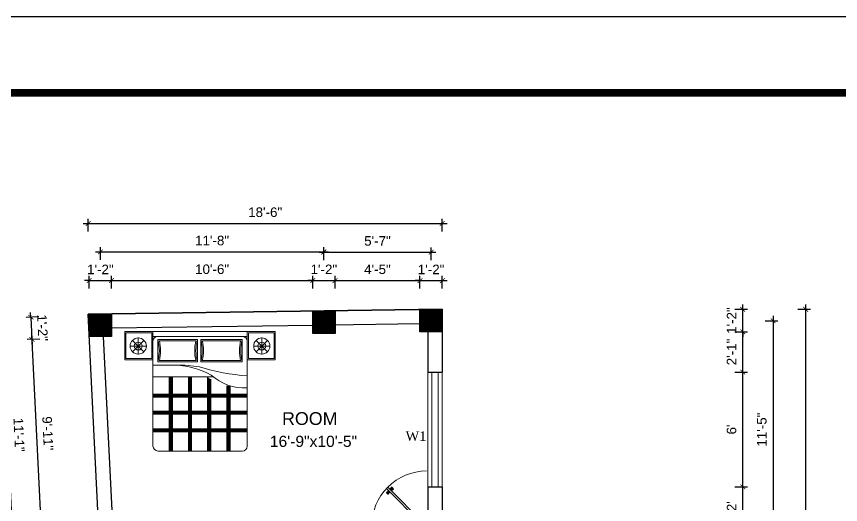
# Model space of a CAD drawing. Header units: inches. Extents: x -4737 to 13205, y 2479 to 13285.
# Drawn here: x 2797 to 3314, y 11013 to 11319 of the extents above; entities that cross this region are included whole.
import ezdxf

# ---------------------------------------------------------------- set-up
doc = ezdxf.new("R2010")
doc.units = ezdxf.units.IN
doc.header["$MEASUREMENT"] = 0
for name, color, linetype, lineweight in [('A-FURN', 9, 'Continuous', 5), ('hatch-.09', 8, 'Continuous', 9), ('Label', 7, 'Continuous', 13), ('ns_DIMS', 1, 'Continuous', 0), ('ns_TEXT', 7, 'Continuous', 13), ('PUERTAS', 7, 'Continuous', 9), ('Text', 7, 'Continuous', 13), ('WALL', 12, 'Continuous', 30), ('wall2', 1, 'Continuous', 15), ('windoow', 4, 'Continuous', 5)]:
    doc.layers.add(name, color=color, linetype=linetype, lineweight=lineweight)
doc.layers.add('furniture', color=253, linetype='Continuous')
doc.styles.add('arial 1000', font='arial.ttf')
doc.styles.add('dim', font='arial.ttf', dxfattribs={"height": 7})
doc.styles.get("Standard").update_dxf_attribs({"font": 'arial.ttf'})
doc.dimstyles.new("1-8'", dxfattribs={"dimtxt": 6, "dimasz": 3, "dimexe": 3, "dimexo": 6, "dimgap": 4, "dimtad": 1, "dimdec": 0, "dimzin": 0, "dimdsep": 46, "dimlunit": 4, "dimtxsty": 'arial 1000', "dimblk": 'ARCHTICK', "dimcen": 8, "dimdle": 3, "dimclrt": 7, "dimazin": 0, "dimtfac": 1, "dimtdec": 0, "dimtix": 1, "dimtmove": 2, "dimatfit": 3, "dimfxl": 5, "dimfxlon": 1, "dimarcsym": 0})

# ---------------------------------------------------------------- blocks, each defined once
blk = doc.blocks.new('3ft')
at = {"layer": 'PUERTAS', "color": 2}
for p, q in [((1.01, 2.52), (25.23, 26.74)), ((26.05, 25.92), (1.77, 1.64)), ((21.99, 26.11), (21.98, 26.13)), ((26.05, 25.92), (25.23, 26.74)), ((25.42, 22.68), (25.43, 22.67)), ((0, 2.4), (0, 0)), ((0.72, 2.4), (0, 2.4)), ((1.6, 0), (0, 0)), ((0.72, 1.52), (0.72, 2.44)), ((0.8, 1.52), (0.72, 1.52)), ((0.8, 1.52), (0.8, 2.41)), ((0.8, 1.2), (0.8, 1.52)), ((1.6, 1.2), (0.8, 1.2)), ((1.57, 1.84), (0.94, 2.47)), ((1.63, 1.89), (0.97, 2.55)), ((1.63, 1.89), (1.57, 1.84)), ((1.77, 1.64), (1.57, 1.84)), ((1.6, 0), (1.6, 1.2)), ((34.4, 0), (34.4, 1.2)), ((34.4, 1.2), (35.2, 1.2)), ((34.4, 0), (36, 0)), ((35.2, 1.2), (35.2, 2.4)), ((35.2, 2.4), (36, 2.4)), ((36, 0), (36, 2.4))]:
    blk.add_line(p, q, dxfattribs=at)
at = {"layer": 'PUERTAS', "color": 1}
for p, q in [((21.67, 25.73), (22.17, 26.23)), ((21.7, 25.82), (22.14, 26.26)), ((22.58, 26.7), (22.14, 26.26)), ((22.67, 26.73), (22.17, 26.23)), ((22.61, 26.67), (22.58, 26.7)), ((23.45, 25.91), (22.79, 26.73)), ((22.49, 24.95), (21.67, 25.61)), ((21.73, 25.79), (21.7, 25.82)), ((22.6, 24.96), (23.02, 25.38)), ((22.61, 24.25), (22.92, 24.72)), ((22.62, 24.13), (22.61, 24.14)), ((22.7, 25.07), (22.71, 25.06)), ((22.82, 25.06), (23.08, 25.32)), ((22.94, 24.95), (22.83, 25.07)), ((22.92, 24.72), (22.92, 24.72)), ((22.93, 24.94), (23.19, 25.21)), ((22.93, 24.84), (22.93, 24.83)), ((23.44, 25.81), (23.02, 25.38)), ((23.34, 25.58), (23.08, 25.32)), ((23.46, 25.47), (23.19, 25.21)), ((23.33, 25.7), (23.34, 25.69)), ((23.45, 25.46), (23.33, 25.57)), ((23.44, 23.31), (23.45, 23.3)), ((23.56, 23.3), (24.03, 23.61)), ((23.57, 25.47), (23.57, 25.47)), ((24.15, 25.79), (23.68, 25.48)), ((23.68, 25.48), (23.68, 25.48)), ((24.03, 23.61), (24.03, 23.62)), ((24.14, 23.62), (24.14, 23.62)), ((24.25, 23.62), (24.51, 23.89)), ((24.27, 25.78), (24.26, 25.79)), ((24.26, 23.29), (24.69, 23.71)), ((24.26, 23.63), (24.37, 23.52)), ((24.26, 23.18), (24.92, 22.37)), ((24.37, 23.52), (24.63, 23.77)), ((24.37, 23.4), (24.37, 23.4)), ((24.78, 24.15), (24.51, 23.89)), ((24.89, 24.03), (24.63, 23.77)), ((25.11, 24.14), (24.69, 23.71)), ((24.77, 24.14), (24.88, 24.03)), ((24.79, 24.38), (24.78, 24.37)), ((24.78, 24.26), (24.78, 24.26)), ((25.1, 24.84), (24.79, 24.38)), ((25, 24.03), (25, 24.03)), ((25.04, 22.36), (25.54, 22.86)), ((25.09, 24.96), (25.1, 24.95)), ((25.1, 22.42), (25.13, 22.39)), ((25.13, 22.39), (25.57, 22.83)), ((25.22, 24.14), (26.03, 23.48)), ((26.04, 23.37), (25.54, 22.86)), ((26.01, 23.27), (25.57, 22.83)), ((25.98, 23.3), (26.01, 23.27))]:
    blk.add_line(p, q, dxfattribs=at)
at = {"layer": 'PUERTAS', "color": 8}
for p, q in [((22.74, 25.1), (21.84, 25.9)), ((22.13, 26.28), (21.98, 26.13)), ((22.88, 25.24), (22.01, 26.06)), ((22.13, 26.28), (22.27, 26.42)), ((22.29, 26.41), (22.27, 26.42)), ((23.16, 25.52), (22.34, 26.39)), ((23.3, 25.66), (22.5, 26.56)), ((23.41, 25.77), (22.65, 26.71)), ((23.46, 25.83), (22.72, 26.75)), ((22.57, 24.94), (21.65, 25.68)), ((22.63, 24.99), (21.69, 25.75)), ((22.69, 24.32), (23.02, 24.83)), ((22.95, 24.96), (22.84, 25.07)), ((22.98, 24.99), (22.86, 25.1)), ((23.03, 25.04), (22.91, 25.15)), ((22.91, 24.53), (23.1, 24.91)), ((23.11, 25.12), (22.99, 25.23)), ((23.13, 24.76), (23.18, 24.99)), ((23.28, 25.3), (23.17, 25.41)), ((23.36, 25.37), (23.25, 25.49)), ((23.31, 24.94), (23.28, 25.08)), ((23.41, 25.43), (23.3, 25.54)), ((23.46, 25.09), (23.32, 25.13)), ((23.44, 25.45), (23.33, 25.56)), ((23.64, 25.27), (23.41, 25.22)), ((23.87, 25.49), (23.49, 25.3)), ((24.08, 25.71), (23.57, 25.38)), ((23.63, 23.38), (24.14, 23.72)), ((23.84, 23.6), (24.22, 23.79)), ((24.07, 23.82), (24.3, 23.88)), ((24.25, 24), (24.39, 23.97)), ((24.25, 23.26), (24.99, 22.34)), ((24.27, 23.64), (24.38, 23.53)), ((24.3, 23.67), (24.41, 23.56)), ((24.3, 23.32), (25.06, 22.38)), ((24.35, 23.72), (24.46, 23.61)), ((24.4, 24.15), (24.43, 24.01)), ((24.41, 23.43), (25.2, 22.53)), ((24.43, 23.8), (24.54, 23.69)), ((24.58, 24.33), (24.52, 24.1)), ((24.55, 23.57), (25.37, 22.7)), ((24.6, 23.97), (24.72, 23.86)), ((24.8, 24.56), (24.61, 24.18)), ((25.02, 24.77), (24.68, 24.26)), ((24.68, 24.05), (24.79, 23.94)), ((24.73, 24.1), (24.85, 23.99)), ((24.76, 24.13), (24.87, 24.02)), ((24.83, 23.85), (25.7, 23.03)), ((24.97, 23.99), (25.87, 23.2)), ((25.08, 24.1), (26.02, 23.34)), ((25.14, 24.15), (26.06, 23.41)), ((25.58, 22.82), (25.43, 22.67)), ((25.58, 22.82), (25.73, 22.97)), ((25.72, 22.98), (25.73, 22.97)), ((0, 0), (36, 0))]:
    blk.add_line(p, q, dxfattribs=at)
at = {"layer": 'PUERTAS', "color": 2}
for radius in [0.155, 0.0752]:
    blk.add_circle((0.82, 2.56), radius, dxfattribs=at)
at = {"layer": 'PUERTAS', "color": 8}
blk.add_arc((0.82, 2.56), 34.38, 359.7285, 90.0333, dxfattribs=at)
at = {"layer": 'PUERTAS', "color": 1}
for centre, start, end in [((22.73, 26.68), 38.9236, 135), ((23.39, 25.86), 315, 38.9236), ((22.54, 25.01), 231.0764, 315), ((22.67, 24.2), 135, 225), ((22.77, 25.12), 225, 315), ((22.99, 24.89), 135, 219.7428), ((22.87, 24.78), 315, 39.7428), ((23.28, 25.63), 315, 45), ((23.51, 23.36), 225, 315), ((23.51, 25.41), 50.2572, 135), ((23.62, 25.53), 230.2572, 315), ((24.09, 23.56), 50.2572, 135), ((24.2, 23.68), 230.2572, 315), ((24.2, 25.73), 45, 135), ((24.32, 23.23), 135, 218.9236), ((24.42, 23.46), 135, 225), ((24.84, 24.31), 135, 219.7428), ((24.72, 24.21), 315, 39.7428), ((24.94, 23.98), 45, 135), ((24.98, 22.42), 218.9236, 315), ((25.04, 24.89), 315, 45), ((25.17, 24.08), 51.0764, 135), ((25.98, 23.42), 315, 51.0764)]:
    blk.add_arc(centre, 0.08, start, end, dxfattribs=at)
blk = doc.blocks.new('*U36')
at = {"color": 3}
blk.add_blockref('3ft', (0, 0), dxfattribs=at)
blk = doc.blocks.new('A$C3AED30AC')
at = {"layer": 'A-FURN', "color": 147, "linetype": 'ByBlock'}
for p, q in [((0, 1532), (0, 1982)), ((0, 1982), (450, 1982)), ((450, 1982), (1950, 1982)), ((450, 1982), (450, 1532)), ((450, 1906), (450, 1982)), ((1950, 1982), (1950, 1532)), ((2400, 1982), (1950, 1982)), ((2400, 1532), (2400, 1982)), ((450, 1906), (1950, 1906)), ((450, 155), (450, 1830)), ((1950, 1830), (1950, 159)), ((450, 1532), (0, 1532)), ((1950, 1532), (2400, 1532)), ((1870, 79), (526, 79))]:
    blk.add_line(p, q, dxfattribs=at)
at = {"layer": 'A-FURN', "color": 8}
for p, q in [((20, 1552), (20, 1962)), ((20, 1962), (430, 1962)), ((430, 1962), (430, 1552)), ((1970, 1962), (1970, 1552)), ((2380, 1962), (1970, 1962)), ((2380, 1552), (2380, 1962)), ((430, 1552), (20, 1552)), ((1970, 1552), (2380, 1552))]:
    blk.add_line(p, q, dxfattribs=at)
at = {"layer": 'A-FURN', "color": 5, "linetype": 'ByBlock'}
for p, q in [((216, 1752), (121, 1847)), ((216, 1752), (216, 1887)), ((216, 1752), (311, 1847)), ((526, 1855), (526, 1500)), ((1189, 1855), (526, 1855)), ((1189, 1500), (1189, 1855)), ((1873, 1855), (1240, 1855)), ((1240, 1855), (1240, 1500)), ((1873, 1500), (1873, 1855)), ((2184, 1752), (2089, 1847)), ((2184, 1752), (2184, 1887)), ((2184, 1752), (2279, 1847)), ((216, 1752), (82, 1752)), ((216, 1752), (121, 1657)), ((216, 1752), (216, 1752)), ((216, 1752), (216, 1752)), ((216, 1752), (216, 1752)), ((216, 1752), (350, 1752)), ((216, 1752), (216, 1618)), ((216, 1752), (311, 1657)), ((2184, 1752), (2049, 1752)), ((2184, 1752), (2089, 1657)), ((2184, 1752), (2318, 1752)), ((2184, 1752), (2184, 1752)), ((2184, 1752), (2184, 1752)), ((2184, 1752), (2184, 1752)), ((2184, 1752), (2279, 1657)), ((2184, 1752), (2184, 1618)), ((526, 1500), (1189, 1500)), ((1240, 1500), (1873, 1500)), ((1574, 1449), (1950, 1449)), ((996, 1264), (1950, 1264))]:
    blk.add_line(p, q, dxfattribs=at)
at = {"layer": 'A-FURN', "color": 9}
for p, q in [((1163, 1835), (552, 1835)), ((1847, 1835), (1266, 1835)), ((552, 1520), (1163, 1520)), ((1266, 1520), (1847, 1520))]:
    blk.add_line(p, q, dxfattribs=at)
at = {"layer": 'A-FURN', "color": 8, "linetype": 'Continuous'}
for p, q in [((1030, 1223), (1030, 79)), ((1042, 1230), (1042, 79)), ((1054, 1237), (1054, 79)), ((1067, 1245), (1067, 79)), ((1079, 1253), (1079, 79)), ((1335, 1264), (1335, 79)), ((1347, 1264), (1347, 79)), ((1359, 1264), (1359, 79)), ((1372, 1264), (1372, 79)), ((1384, 1264), (1384, 79)), ((1640, 1264), (1640, 79)), ((1652, 1264), (1652, 79)), ((1664, 1264), (1664, 79)), ((1677, 1264), (1677, 79)), ((1689, 1264), (1689, 79)), ((722, 1115), (722, 79)), ((734, 1115), (734, 79)), ((746, 1115), (746, 79)), ((759, 1117), (759, 79)), ((771, 1120), (771, 79)), ((450, 983), (1950, 983)), ((450, 971), (1950, 971)), ((450, 959), (1950, 959)), ((450, 950), (1950, 950)), ((450, 938), (1950, 938)), ((450, 713), (1950, 713)), ((450, 701), (1950, 701)), ((450, 689), (1950, 689)), ((450, 680), (1950, 680)), ((450, 668), (1950, 668)), ((450, 431), (1950, 431)), ((450, 419), (1950, 419)), ((450, 407), (1950, 407)), ((450, 398), (1950, 398)), ((450, 386), (1950, 386))]:
    blk.add_line(p, q, dxfattribs=at)
at = {"layer": 'A-FURN', "color": 5, "linetype": 'ByBlock'}
for centre, radius in [((216, 1752), 129), ((2184, 1752), 129), ((216, 1752), 62.8), ((2184, 1752), 62.8)]:
    blk.add_circle(centre, radius, dxfattribs=at)
at = {"layer": 'A-FURN', "color": 147, "linetype": 'ByBlock'}
for centre, radius, start, end in [((526, 1830), 76.2, 90, 180), ((1873, 1830), 76.2, 0, 90), ((526, 155), 76.2, 180, 270), ((1870, 159), 80, 270, 0)]:
    blk.add_arc(centre, radius, start, end, dxfattribs=at)
at = {"layer": 'A-FURN', "color": 5, "linetype": 'ByBlock'}
for centre, radius, start, end in [((-83, 1677), 635, 343.7398, 16.2602), ((1799, 1677), 635, 163.7398, 196.2602), ((630, 1677), 635, 343.7398, 16.2602), ((2483, 1677), 635, 163.7398, 196.2602), ((1639, 177), 1271, 90.3564, 119.0389), ((1573, -870), 2319, 89.9801, 99.0312), ((194, 4689), 3422, 274.2889, 287.25), ((485, 1886), 803, 267.4969, 311.9132)]:
    blk.add_arc(centre, radius, start, end, dxfattribs=at)
at = {"layer": 'A-FURN', "color": 9}
for centre, start, end in [((-83, 1677), 346.0594, 13.9406), ((1799, 1677), 166.0594, 193.9406), ((630, 1677), 346.0594, 13.9406), ((2483, 1677), 166.0594, 193.9406)]:
    blk.add_arc(centre, 655, start, end, dxfattribs=at)
blk = doc.blocks.new('_ArchTick')
at = {"color": 0, "const_width": 0.15}
blk.add_lwpolyline([(-0.5, -0.5), (0.5, 0.5)], dxfattribs=at)
blk = doc.blocks.new('*D381')
at = {"layer": 'Defpoints', "color": 0, "transparency": 16777216}
for p in [(2856.87, 11153.12), (2842.87, 11131.98), (2856.87, 11131.98)]:
    blk.add_point(p, dxfattribs=at)
at = {"layer": 'ns_DIMS', "color": 0, "lineweight": -2, "transparency": 16777216}
for p, q in [((2842.87, 11148.12), (2842.87, 11156.12)), ((2856.87, 11148.12), (2856.87, 11156.12)), ((2842.87, 11153.12), (2839.87, 11153.12)), ((2842.87, 11153.12), (2856.87, 11153.12)), ((2856.87, 11153.12), (2859.87, 11153.12))]:
    blk.add_line(p, q, dxfattribs=at)
at = {"layer": 'ns_DIMS', "color": 0, "lineweight": -2, "transparency": 16777216, "xscale": 3, "yscale": 3, "zscale": 3}
blk.add_blockref('_ArchTick', (2842.87, 11153.12), dxfattribs=at)
at = {"layer": 'ns_DIMS', "color": 0, "lineweight": -2, "transparency": 16777216, "xscale": 3, "yscale": 3, "zscale": 3, "rotation": 180}
blk.add_blockref('_ArchTick', (2856.87, 11153.12), dxfattribs=at)
at = {"layer": 'ns_DIMS', "color": 7, "transparency": 16777216, "insert": (2849.87, 11160.14), "char_height": 6, "attachment_point": 5, "style": 'arial 1000'}
blk.add_mtext('1\'-2"', dxfattribs=at)
blk = doc.blocks.new('*D382')
at = {"layer": 'Defpoints', "color": 0, "transparency": 16777216}
for p in [(2990.07, 11171.16), (2990.07, 11133.98), (2849.87, 11131.98)]:
    blk.add_point(p, dxfattribs=at)
at = {"layer": 'ns_DIMS', "color": 0, "lineweight": -2, "transparency": 16777216}
for p, q in [((2846.87, 11171.16), (2993.07, 11171.16)), ((2849.87, 11166.16), (2849.87, 11174.16)), ((2990.07, 11166.16), (2990.07, 11174.16))]:
    blk.add_line(p, q, dxfattribs=at)
at = {"layer": 'ns_DIMS', "color": 0, "lineweight": -2, "transparency": 16777216, "xscale": 3, "yscale": 3, "zscale": 3, "rotation": 180}
blk.add_blockref('_ArchTick', (2849.87, 11171.16), dxfattribs=at)
at = {"layer": 'ns_DIMS', "color": 0, "lineweight": -2, "transparency": 16777216, "xscale": 3, "yscale": 3, "zscale": 3}
blk.add_blockref('_ArchTick', (2990.07, 11171.16), dxfattribs=at)
at = {"layer": 'ns_DIMS', "color": 7, "transparency": 16777216, "insert": (2919.97, 11178.22), "char_height": 6, "attachment_point": 5, "style": 'arial 1000'}
blk.add_mtext('11\'-8"', dxfattribs=at)
blk = doc.blocks.new('*D383')
at = {"layer": 'Defpoints', "color": 0, "transparency": 16777216}
for p in [(3064.33, 11188.93), (3064.33, 11134.93), (2842.18, 11131.98)]:
    blk.add_point(p, dxfattribs=at)
at = {"layer": 'ns_DIMS', "color": 0, "lineweight": -2, "transparency": 16777216}
for p, q in [((2842.18, 11183.93), (2842.18, 11191.93)), ((3064.33, 11183.93), (3064.33, 11191.93)), ((2839.18, 11188.93), (3067.33, 11188.93))]:
    blk.add_line(p, q, dxfattribs=at)
at = {"layer": 'ns_DIMS', "color": 0, "lineweight": -2, "transparency": 16777216, "xscale": 3, "yscale": 3, "zscale": 3, "rotation": 180}
blk.add_blockref('_ArchTick', (2842.18, 11188.93), dxfattribs=at)
at = {"layer": 'ns_DIMS', "color": 0, "lineweight": -2, "transparency": 16777216, "xscale": 3, "yscale": 3, "zscale": 3}
blk.add_blockref('_ArchTick', (3064.33, 11188.93), dxfattribs=at)
at = {"layer": 'ns_DIMS', "color": 7, "transparency": 16777216, "insert": (2953.26, 11195.99), "char_height": 6, "attachment_point": 5, "style": 'arial 1000'}
blk.add_mtext('18\'-6"', dxfattribs=at)
blk = doc.blocks.new('*D384')
at = {"layer": 'Defpoints', "color": 0, "transparency": 16777216}
for p in [(2983.07, 11153.16), (2983.07, 11133.98), (2856.87, 11131.98)]:
    blk.add_point(p, dxfattribs=at)
at = {"layer": 'ns_DIMS', "color": 0, "lineweight": -2, "transparency": 16777216}
for p, q in [((2856.87, 11148.16), (2856.87, 11156.16)), ((2983.07, 11148.16), (2983.07, 11156.16)), ((2853.87, 11153.16), (2986.07, 11153.16))]:
    blk.add_line(p, q, dxfattribs=at)
at = {"layer": 'ns_DIMS', "color": 0, "lineweight": -2, "transparency": 16777216, "xscale": 3, "yscale": 3, "zscale": 3, "rotation": 180}
blk.add_blockref('_ArchTick', (2856.87, 11153.16), dxfattribs=at)
at = {"layer": 'ns_DIMS', "color": 0, "lineweight": -2, "transparency": 16777216, "xscale": 3, "yscale": 3, "zscale": 3}
blk.add_blockref('_ArchTick', (2983.07, 11153.16), dxfattribs=at)
at = {"layer": 'ns_DIMS', "color": 7, "transparency": 16777216, "insert": (2919.97, 11160.22), "char_height": 6, "attachment_point": 5, "style": 'arial 1000'}
blk.add_mtext('10\'-6"', dxfattribs=at)
blk = doc.blocks.new('*D385')
at = {"layer": 'Defpoints', "color": 0, "transparency": 16777216}
for p in [(2997.07, 11153.16), (2983.07, 11133.98), (2997.07, 11133.98)]:
    blk.add_point(p, dxfattribs=at)
at = {"layer": 'ns_DIMS', "color": 0, "lineweight": -2, "transparency": 16777216}
for p, q in [((2983.07, 11148.16), (2983.07, 11156.16)), ((2997.07, 11148.16), (2997.07, 11156.16)), ((2983.07, 11153.16), (2980.07, 11153.16)), ((2983.07, 11153.16), (2997.07, 11153.16)), ((2997.07, 11153.16), (3000.07, 11153.16))]:
    blk.add_line(p, q, dxfattribs=at)
at = {"layer": 'ns_DIMS', "color": 0, "lineweight": -2, "transparency": 16777216, "xscale": 3, "yscale": 3, "zscale": 3}
blk.add_blockref('_ArchTick', (2983.07, 11153.16), dxfattribs=at)
at = {"layer": 'ns_DIMS', "color": 0, "lineweight": -2, "transparency": 16777216, "xscale": 3, "yscale": 3, "zscale": 3, "rotation": 180}
blk.add_blockref('_ArchTick', (2997.07, 11153.16), dxfattribs=at)
at = {"layer": 'ns_DIMS', "color": 7, "transparency": 16777216, "insert": (2990.07, 11160.17), "char_height": 6, "attachment_point": 5, "style": 'arial 1000'}
blk.add_mtext('1\'-2"', dxfattribs=at)
blk = doc.blocks.new('*D386')
at = {"layer": 'Defpoints', "color": 0, "transparency": 16777216}
for p in [(3050.33, 11153.12), (2997.07, 11133.98), (3050.33, 11135.12)]:
    blk.add_point(p, dxfattribs=at)
at = {"layer": 'ns_DIMS', "color": 0, "lineweight": -2, "transparency": 16777216}
for p, q in [((2997.07, 11148.12), (2997.07, 11156.12)), ((3050.33, 11148.12), (3050.33, 11156.12)), ((2994.07, 11153.12), (3053.33, 11153.12))]:
    blk.add_line(p, q, dxfattribs=at)
at = {"layer": 'ns_DIMS', "color": 0, "lineweight": -2, "transparency": 16777216, "xscale": 3, "yscale": 3, "zscale": 3, "rotation": 180}
blk.add_blockref('_ArchTick', (2997.07, 11153.12), dxfattribs=at)
at = {"layer": 'ns_DIMS', "color": 0, "lineweight": -2, "transparency": 16777216, "xscale": 3, "yscale": 3, "zscale": 3}
blk.add_blockref('_ArchTick', (3050.33, 11153.12), dxfattribs=at)
at = {"layer": 'ns_DIMS', "color": 7, "transparency": 16777216, "insert": (3023.7, 11160.18), "char_height": 6, "attachment_point": 5, "style": 'arial 1000'}
blk.add_mtext('4\'-5"', dxfattribs=at)
blk = doc.blocks.new('*D387')
at = {"layer": 'Defpoints', "color": 0, "transparency": 16777216}
for p in [(3064.33, 11153.12), (3050.33, 11134.93), (3064.33, 11134.93)]:
    blk.add_point(p, dxfattribs=at)
at = {"layer": 'ns_DIMS', "color": 0, "lineweight": -2, "transparency": 16777216}
for p, q in [((3050.33, 11148.12), (3050.33, 11156.12)), ((3064.33, 11148.12), (3064.33, 11156.12)), ((3050.33, 11153.12), (3047.33, 11153.12)), ((3050.33, 11153.12), (3064.33, 11153.12)), ((3064.33, 11153.12), (3067.33, 11153.12))]:
    blk.add_line(p, q, dxfattribs=at)
at = {"layer": 'ns_DIMS', "color": 0, "lineweight": -2, "transparency": 16777216, "xscale": 3, "yscale": 3, "zscale": 3}
blk.add_blockref('_ArchTick', (3050.33, 11153.12), dxfattribs=at)
at = {"layer": 'ns_DIMS', "color": 0, "lineweight": -2, "transparency": 16777216, "xscale": 3, "yscale": 3, "zscale": 3, "rotation": 180}
blk.add_blockref('_ArchTick', (3064.33, 11153.12), dxfattribs=at)
at = {"layer": 'ns_DIMS', "color": 7, "transparency": 16777216, "insert": (3057.33, 11160.14), "char_height": 6, "attachment_point": 5, "style": 'arial 1000'}
blk.add_mtext('1\'-2"', dxfattribs=at)
blk = doc.blocks.new('*D388')
at = {"layer": 'Defpoints', "color": 0, "transparency": 16777216}
for p in [(3057.33, 11170.93), (2990.07, 11133.98), (3057.33, 11134.93)]:
    blk.add_point(p, dxfattribs=at)
at = {"layer": 'ns_DIMS', "color": 0, "lineweight": -2, "transparency": 16777216}
for p, q in [((2987.07, 11170.93), (3060.33, 11170.93)), ((2990.07, 11165.93), (2990.07, 11173.93)), ((3057.33, 11165.93), (3057.33, 11173.93))]:
    blk.add_line(p, q, dxfattribs=at)
at = {"layer": 'ns_DIMS', "color": 0, "lineweight": -2, "transparency": 16777216, "xscale": 3, "yscale": 3, "zscale": 3, "rotation": 180}
blk.add_blockref('_ArchTick', (2990.07, 11170.93), dxfattribs=at)
at = {"layer": 'ns_DIMS', "color": 0, "lineweight": -2, "transparency": 16777216, "xscale": 3, "yscale": 3, "zscale": 3}
blk.add_blockref('_ArchTick', (3057.33, 11170.93), dxfattribs=at)
at = {"layer": 'ns_DIMS', "color": 7, "transparency": 16777216, "insert": (3023.7, 11177.98), "char_height": 6, "attachment_point": 5, "style": 'arial 1000'}
blk.add_mtext('5\'-7"', dxfattribs=at)
blk = doc.blocks.new('*D394')
at = {"layer": 'Defpoints', "color": 0, "transparency": 16777216}
for p in [(3064.33, 11023.73), (3252.83, 11023.73), (3119.78, 10999.48)]:
    blk.add_point(p, dxfattribs=at)
at = {"layer": 'ns_DIMS', "color": 0, "lineweight": -2, "transparency": 16777216}
for p, q in [((3252.83, 10996.48), (3252.83, 11026.73)), ((3247.83, 11023.73), (3255.83, 11023.73)), ((3247.83, 10999.48), (3255.83, 10999.48))]:
    blk.add_line(p, q, dxfattribs=at)
at = {"layer": 'ns_DIMS', "color": 0, "lineweight": -2, "transparency": 16777216, "xscale": 3, "yscale": 3, "zscale": 3}
for p, rotation in [((3252.83, 11023.73), 90), ((3252.83, 10999.48), 270)]:
    blk.add_blockref('_ArchTick', p, dxfattribs=dict(at, rotation=rotation))
at = {"layer": 'ns_DIMS', "color": 7, "transparency": 16777216, "insert": (3245.82, 11011.6), "char_height": 6, "attachment_point": 5, "rotation": 90, "style": 'arial 1000'}
blk.add_mtext("2'", dxfattribs=at)
blk = doc.blocks.new('*D403')
at = {"layer": 'Defpoints', "color": 0, "transparency": 16777216}
for p in [(3064.33, 11095.73), (3252.83, 11095.73), (3064.33, 11023.73)]:
    blk.add_point(p, dxfattribs=at)
at = {"layer": 'ns_DIMS', "color": 0, "lineweight": -2, "transparency": 16777216}
for p, q in [((3252.83, 11020.73), (3252.83, 11098.73)), ((3247.83, 11095.73), (3255.83, 11095.73)), ((3247.83, 11023.73), (3255.83, 11023.73))]:
    blk.add_line(p, q, dxfattribs=at)
at = {"layer": 'ns_DIMS', "color": 0, "lineweight": -2, "transparency": 16777216, "xscale": 3, "yscale": 3, "zscale": 3}
for p, rotation in [((3252.83, 11095.73), 90), ((3252.83, 11023.73), 270)]:
    blk.add_blockref('_ArchTick', p, dxfattribs=dict(at, rotation=rotation))
at = {"layer": 'ns_DIMS', "color": 7, "transparency": 16777216, "insert": (3245.77, 11059.73), "char_height": 6, "attachment_point": 5, "rotation": 90, "style": 'arial 1000'}
blk.add_mtext("6'", dxfattribs=at)
blk = doc.blocks.new('*D404')
at = {"layer": 'Defpoints', "color": 0, "transparency": 16777216}
for p in [(3064.33, 11120.93), (3252.83, 11120.93), (3064.33, 11095.73)]:
    blk.add_point(p, dxfattribs=at)
at = {"layer": 'ns_DIMS', "color": 0, "lineweight": -2, "transparency": 16777216}
for p, q in [((3252.83, 11092.73), (3252.83, 11123.93)), ((3247.83, 11120.93), (3255.83, 11120.93)), ((3247.83, 11095.73), (3255.83, 11095.73))]:
    blk.add_line(p, q, dxfattribs=at)
at = {"layer": 'ns_DIMS', "color": 0, "lineweight": -2, "transparency": 16777216, "xscale": 3, "yscale": 3, "zscale": 3}
for p, rotation in [((3252.83, 11120.93), 90), ((3252.83, 11095.73), 270)]:
    blk.add_blockref('_ArchTick', p, dxfattribs=dict(at, rotation=rotation))
at = {"layer": 'ns_DIMS', "color": 7, "transparency": 16777216, "insert": (3245.82, 11108.33), "char_height": 6, "attachment_point": 5, "rotation": 90, "style": 'arial 1000'}
blk.add_mtext('2\'-1"', dxfattribs=at)
blk = doc.blocks.new('*D405')
at = {"layer": 'Defpoints', "color": 0, "transparency": 16777216}
for p in [(3064.33, 11135.12), (3252.83, 11135.12), (3064.33, 11120.93)]:
    blk.add_point(p, dxfattribs=at)
at = {"layer": 'ns_DIMS', "color": 0, "lineweight": -2, "transparency": 16777216}
for p, q in [((3247.83, 11135.12), (3255.83, 11135.12)), ((3252.83, 11135.12), (3252.83, 11138.12)), ((3252.83, 11120.93), (3252.83, 11135.12)), ((3247.83, 11120.93), (3255.83, 11120.93)), ((3252.83, 11120.93), (3252.83, 11117.93))]:
    blk.add_line(p, q, dxfattribs=at)
at = {"layer": 'ns_DIMS', "color": 0, "lineweight": -2, "transparency": 16777216, "xscale": 3, "yscale": 3, "zscale": 3}
for p, rotation in [((3252.83, 11135.12), 270), ((3252.83, 11120.93), 90)]:
    blk.add_blockref('_ArchTick', p, dxfattribs=dict(at, rotation=rotation))
at = {"layer": 'ns_DIMS', "color": 7, "transparency": 16777216, "insert": (3245.82, 11128.03), "char_height": 6, "attachment_point": 5, "rotation": 90, "style": 'arial 1000'}
blk.add_mtext('1\'-2"', dxfattribs=at)
blk = doc.blocks.new('*D406')
at = {"layer": 'Defpoints', "color": 0, "transparency": 16777216}
for p in [(3064.33, 11127.93), (3119.78, 10991.34), (3271.85, 10991.34)]:
    blk.add_point(p, dxfattribs=at)
at = {"layer": 'ns_DIMS', "color": 0, "lineweight": -2, "transparency": 16777216}
for p, q in [((3271.85, 11130.93), (3271.85, 10988.34)), ((3266.85, 11127.93), (3274.85, 11127.93)), ((3266.85, 10991.34), (3274.85, 10991.34))]:
    blk.add_line(p, q, dxfattribs=at)
at = {"layer": 'ns_DIMS', "color": 0, "lineweight": -2, "transparency": 16777216, "xscale": 3, "yscale": 3, "zscale": 3}
for p, rotation in [((3271.85, 11127.93), 90), ((3271.85, 10991.34), 270)]:
    blk.add_blockref('_ArchTick', p, dxfattribs=dict(at, rotation=rotation))
at = {"layer": 'ns_DIMS', "color": 7, "transparency": 16777216, "insert": (3264.78, 11059.63), "char_height": 6, "attachment_point": 5, "rotation": 90, "style": 'arial 1000'}
blk.add_mtext('11\'-5"', dxfattribs=at)
blk = doc.blocks.new('*D244')
at = {"layer": 'Defpoints', "color": 0, "transparency": 16777216}
for p in [(3064.33, 11135.12), (3292.29, 11135.12), (3172.93, 10726.48)]:
    blk.add_point(p, dxfattribs=at)
at = {"layer": 'ns_DIMS', "color": 0, "lineweight": -2, "transparency": 16777216}
for p, q in [((3287.29, 11135.12), (3295.29, 11135.12)), ((3292.29, 10723.48), (3292.29, 11138.12)), ((3287.29, 10726.48), (3295.29, 10726.48))]:
    blk.add_line(p, q, dxfattribs=at)
at = {"layer": 'ns_DIMS', "color": 0, "lineweight": -2, "transparency": 16777216, "xscale": 3, "yscale": 3, "zscale": 3}
for p, rotation in [((3292.29, 11135.12), 90), ((3292.29, 10726.48), 270)]:
    blk.add_blockref('_ArchTick', p, dxfattribs=dict(at, rotation=rotation))
at = {"layer": 'ns_DIMS', "color": 7, "transparency": 16777216, "insert": (3285.22, 10930.8), "char_height": 6, "attachment_point": 5, "rotation": 90, "style": 'arial 1000'}
blk.add_mtext('34\'-1"', dxfattribs=at)
blk = doc.blocks.new('*D577')
at = {"layer": 'Defpoints', "color": 0, "transparency": 16777216}
for p in [(2842.18, 11131.98), (2806.92, 11116.21), (2842.87, 11117.98)]:
    blk.add_point(p, dxfattribs=at)
at = {"layer": 'ns_DIMS', "color": 0, "lineweight": -2, "transparency": 16777216}
for p, q in [((2811.22, 11130.46), (2803.23, 11130.07)), ((2806.23, 11130.21), (2806.08, 11133.21)), ((2806.23, 11130.21), (2806.92, 11116.21)), ((2811.91, 11116.46), (2803.92, 11116.07)), ((2806.92, 11116.21), (2807.07, 11113.22))]:
    blk.add_line(p, q, dxfattribs=at)
at = {"layer": 'ns_DIMS', "color": 0, "lineweight": -2, "transparency": 16777216, "xscale": 3, "yscale": 3, "zscale": 3}
for p, rotation in [((2806.23, 11130.21), 272.820296018638), ((2806.92, 11116.21), 92.82029601863802)]:
    blk.add_blockref('_ArchTick', p, dxfattribs=dict(at, rotation=rotation))
at = {"layer": 'ns_DIMS', "color": 7, "transparency": 16777216, "insert": (2813.58, 11123.56), "char_height": 6, "attachment_point": 5, "rotation": 272.8203, "style": 'arial 1000'}
blk.add_mtext('1\'-2"', dxfattribs=at)
blk = doc.blocks.new('*D578')
at = {"layer": 'Defpoints', "color": 0, "transparency": 16777216}
for p in [(2842.87, 11117.98), (2849.4, 10999.48), (2812.76, 10997.67)]:
    blk.add_point(p, dxfattribs=at)
at = {"layer": 'ns_DIMS', "color": 0, "lineweight": -2, "transparency": 16777216}
for p, q in [((2806.77, 11119.21), (2812.91, 10994.67)), ((2811.91, 11116.46), (2803.92, 11116.07)), ((2817.75, 10997.92), (2809.76, 10997.52))]:
    blk.add_line(p, q, dxfattribs=at)
at = {"layer": 'ns_DIMS', "color": 0, "lineweight": -2, "transparency": 16777216, "xscale": 3, "yscale": 3, "zscale": 3}
for p, rotation in [((2806.92, 11116.21), 92.82029601863803), ((2812.76, 10997.67), 272.820296018638)]:
    blk.add_blockref('_ArchTick', p, dxfattribs=dict(at, rotation=rotation))
at = {"layer": 'ns_DIMS', "color": 7, "transparency": 16777216, "insert": (2816.89, 11057.29), "char_height": 6, "attachment_point": 5, "rotation": 272.8203, "style": 'arial 1000'}
blk.add_mtext('9\'-11"', dxfattribs=at)
blk = doc.blocks.new('*D586')
at = {"layer": 'Defpoints', "color": 0, "transparency": 16777216}
for p in [(2770.27, 11128.44), (2842.18, 11131.98), (2862.16, 10726.48)]:
    blk.add_point(p, dxfattribs=at)
at = {"layer": 'ns_DIMS', "color": 0, "lineweight": -2, "transparency": 16777216}
for p, q in [((2775.27, 11128.69), (2767.28, 11128.29)), ((2790.4, 10719.94), (2770.12, 11131.44)), ((2795.24, 10723.18), (2787.25, 10722.79))]:
    blk.add_line(p, q, dxfattribs=at)
at = {"layer": 'ns_DIMS', "color": 0, "lineweight": -2, "transparency": 16777216, "xscale": 3, "yscale": 3, "zscale": 3}
for p, rotation in [((2770.27, 11128.44), 92.82029601863792), ((2790.25, 10722.93), 272.8202960186379)]:
    blk.add_blockref('_ArchTick', p, dxfattribs=dict(at, rotation=rotation))
at = {"layer": 'ns_DIMS', "color": 7, "transparency": 16777216, "insert": (2787.32, 10926.04), "char_height": 6, "attachment_point": 5, "rotation": 272.8203, "style": 'arial 1000'}
blk.add_mtext('33\'-10"', dxfattribs=at)
blk = doc.blocks.new('*D588')
at = {"layer": 'Defpoints', "color": 0, "transparency": 16777216}
for p in [(2842.87, 11124.98), (2788.6, 11122.31), (2849.4, 10992.48)]:
    blk.add_point(p, dxfattribs=at)
at = {"layer": 'ns_DIMS', "color": 0, "lineweight": -2, "transparency": 16777216}
for p, q in [((2795.27, 10986.81), (2788.45, 11125.31)), ((2793.59, 11122.56), (2785.6, 11122.16)), ((2800.12, 10990.05), (2792.13, 10989.65))]:
    blk.add_line(p, q, dxfattribs=at)
at = {"layer": 'ns_DIMS', "color": 0, "lineweight": -2, "transparency": 16777216, "xscale": 3, "yscale": 3, "zscale": 3}
for p, rotation in [((2788.6, 11122.31), 92.82029601863742), ((2795.12, 10989.8), 272.8202960186374)]:
    blk.add_blockref('_ArchTick', p, dxfattribs=dict(at, rotation=rotation))
at = {"layer": 'ns_DIMS', "color": 7, "transparency": 16777216, "insert": (2798.86, 11056.4), "char_height": 6, "attachment_point": 5, "rotation": 272.8203, "style": 'arial 1000'}
blk.add_mtext('11\'-1"', dxfattribs=at)

msp = doc.modelspace()

# ---------------------------------------------------------------- hatches: boundary and pattern name
at = {"layer": 'hatch-.09'}
h = msp.add_hatch(dxfattribs=at)
h.set_pattern_fill('ANSI31', color=256)
h.set_pattern_definition([(45, (-12449.32065, 10843.83681), (-0.0883883476, 0.0883883476), [])])
h.paths.add_polyline_path([(2997.07, 11133.98), (2983.07, 11133.98), (2983.07, 11119.98), (2997.07, 11119.98)])
h = msp.add_hatch(dxfattribs=at)
h.set_pattern_fill('ANSI31', color=256)
h.set_pattern_definition([(45, (-12382.06175, 10844.78754), (-0.0883883476, 0.0883883476), [])])
h.paths.add_polyline_path([(3064.33, 11134.93), (3050.33, 11134.93), (3050.33, 11120.93), (3064.33, 11120.93)])
h = msp.add_hatch(dxfattribs=at)
h.set_pattern_fill('ANSI31', color=256)
h.set_pattern_definition([(45, (-12589.51486, 10841.84537), (-0.0883883476, 0.0883883476), [])])
h.paths.add_polyline_path([(2856.87, 11131.98), (2842.87, 11131.98), (2842.87, 11117.98), (2856.87, 11117.98)])

# ---------------------------------------------------------------- linework, layer by layer
msp.add_lwpolyline([(2536.9, 9073.79), (2536.9, 11318.83), (5711.7, 11318.83), (5711.7, 9073.79)], close=True)
at = {"const_width": 4.8}
msp.add_lwpolyline([(5663.7, 9121.79), (5663.7, 11270.83), (2680.9, 11270.83), (2680.9, 9121.79)], close=True, dxfattribs=at)
at = {"layer": 'WALL'}
for p, q in [((2842.18, 11131.98), (3064.33, 11135.12)), ((3064.33, 11135.12), (2842.18, 11131.98)), ((3064.33, 11135.12), (3064.33, 11095.73)), ((2862.16, 10726.48), (2842.18, 11131.98)), ((2983.07, 11124.98), (2856.87, 11123.19)), ((3050.33, 11125.93), (2994.82, 11125.14)), ((3055.33, 11121.12), (3055.33, 11095.73)), ((2857.72, 10999.48), (2851.89, 11117.98)), ((3055.33, 11095.73), (3064.33, 11095.73)), ((3055.33, 11023.73), (3055.33, 10994.43)), ((3055.33, 11023.73), (3064.33, 11023.73)), ((3055.33, 11023.73), (3064.33, 11023.73)), ((3064.33, 11023.73), (3064.33, 10999.48))]:
    msp.add_line(p, q, dxfattribs=at)
for points in [[(2983.07, 11133.98), (2997.07, 11133.98), (2997.07, 11119.98), (2983.07, 11119.98)], [(3050.33, 11134.93), (3064.33, 11134.93), (3064.33, 11120.93), (3050.33, 11120.93)], [(2842.87, 11131.98), (2856.87, 11131.98), (2856.87, 11117.98), (2842.87, 11117.98)]]:
    msp.add_lwpolyline(points, close=True, dxfattribs=at)
at = {"layer": 'wall2'}
for p, q in [((3055.33, 11095.73), (3055.33, 11023.73)), ((3064.33, 11095.73), (3064.33, 11023.73))]:
    msp.add_line(p, q, dxfattribs=at)
at = {"layer": 'windoow'}
for p, q in [((3057.83, 11023.73), (3057.83, 11095.73)), ((3061.83, 11023.73), (3061.83, 11095.73))]:
    msp.add_line(p, q, dxfattribs=at)

# ---------------------------------------------------------------- block references
at = {"layer": 'furniture', "xscale": -0.03937007859349251, "yscale": 0.03937007859349251, "zscale": 0.03937007859349251}
msp.add_blockref('A$C3AED30AC', (2959.62, 11043.08), dxfattribs=at)
at = {"layer": 'WALL', "xscale": -1}
msp.add_blockref('*U36', (3055.33, 10996.75), dxfattribs=at)

# ---------------------------------------------------------------- texts
at = {"layer": 'Label', "color": 5, "linetype": 'ByBlock', "insert": (2981.21, 11070.58), "char_height": 8, "width": 88.4068, "attachment_point": 2, "style": 'dim'}
msp.add_mtext('ROOM', dxfattribs=at)
at = {"layer": 'ns_TEXT', "insert": (3036.25, 11058.59), "char_height": 6, "attachment_point": 1}
msp.add_mtext_dynamic_manual_height_columns('\\pi5.07336;{\\fTimes New Roman|b0|i0|c0|p18;W1}', width=21.7401, gutter_width=72, heights=[4.46], dxfattribs=at)
at = {"layer": 'Text', "insert": (2983.56, 11055.78), "char_height": 7, "width": 440.957, "attachment_point": 2}
msp.add_mtext('16\'-9"x10\'-5"', dxfattribs=at)

# ---------------------------------------------------------------- dimensions: what is measured, and where the dimension line sits
at = {"layer": 'ns_DIMS'}
for base, p1, p2, picture, middle in [((3064.33, 11188.93), (2842.18, 11131.98), (3064.33, 11134.93), '*D383', (2953.26, 11195.99)), ((2990.07, 11171.16), (2849.87, 11131.98), (2990.07, 11133.98), '*D382', (2919.97, 11178.22)), ((3057.33, 11170.93), (2990.07, 11133.98), (3057.33, 11134.93), '*D388', (3023.7, 11177.98)), ((2856.87, 11153.12), (2842.87, 11131.98), (2856.87, 11131.98), '*D381', (2849.87, 11160.14)), ((2983.07, 11153.16), (2856.87, 11131.98), (2983.07, 11133.98), '*D384', (2919.97, 11160.22)), ((2997.07, 11153.16), (2983.07, 11133.98), (2997.07, 11133.98), '*D385', (2990.07, 11160.17)), ((3050.33, 11153.12), (2997.07, 11133.98), (3050.33, 11135.12), '*D386', (3023.7, 11160.18)), ((3064.33, 11153.12), (3050.33, 11134.93), (3064.33, 11134.93), '*D387', (3057.33, 11160.14))]:
    dim = msp.add_linear_dim(base=base, p1=p1, p2=p2, dimstyle="1-8'", dxfattribs=at)
    dim.commit()
    dim.dimension.update_dxf_attribs({"geometry": picture, "text_midpoint": middle})
for base, p1, p2, angle, picture, middle in [((3252.83, 11135.12), (3064.33, 11120.93), (3064.33, 11135.12), 90, '*D405', (3245.82, 11128.03)), ((3292.29, 11135.12), (3172.93, 10726.48), (3064.33, 11135.12), 90, '*D244', (3285.22, 10930.8)), ((3271.85, 10991.34), (3064.33, 11127.93), (3119.78, 10991.34), 90, '*D406', (3264.78, 11059.63)), ((2788.6, 11122.31), (2849.4, 10992.48), (2842.87, 11124.98), 272.8203, '*D588', (2798.86, 11056.4)), ((3252.83, 11120.93), (3064.33, 11095.73), (3064.33, 11120.93), 90, '*D404', (3245.82, 11108.33)), ((2812.76, 10997.67), (2842.87, 11117.98), (2849.4, 10999.48), 92.8203, '*D578', (2816.89, 11057.29)), ((3252.83, 11095.73), (3064.33, 11023.73), (3064.33, 11095.73), 90, '*D403', (3245.77, 11059.73)), ((3252.83, 11023.73), (3119.78, 10999.48), (3064.33, 11023.73), 90, '*D394', (3245.82, 11011.6))]:
    dim = msp.add_linear_dim(base=base, p1=p1, p2=p2, angle=angle, dimstyle="1-8'", dxfattribs=at)
    dim.commit()
    dim.dimension.update_dxf_attribs({"geometry": picture, "text_midpoint": middle})
for p1, p2, distance, picture, middle in [((2862.16, 10726.48), (2842.18, 11131.98), 72, '*D586', (2787.32, 10926.04)), ((2842.18, 11131.98), (2842.87, 11117.98), -36, '*D577', (2813.58, 11123.56))]:
    dim = msp.add_aligned_dim(p1=p1, p2=p2, distance=distance, dimstyle="1-8'", dxfattribs=at)
    dim.commit()
    dim.dimension.update_dxf_attribs({"geometry": picture, "text_midpoint": middle})

doc.saveas('drawing.dxf')
